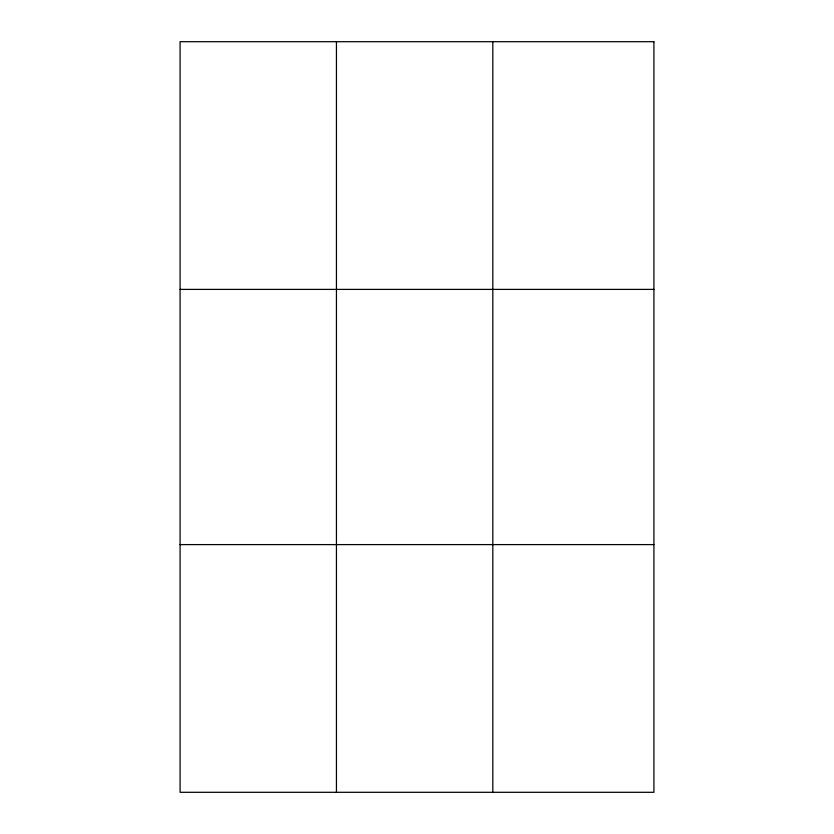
<?xml version="1.0" encoding="UTF-8"?>
<svg xmlns="http://www.w3.org/2000/svg" width="834" height="834" viewBox="0 0 834 834"><rect width="100%" height="100%" fill="white"/><g stroke="black" fill="none" stroke-linecap="round" stroke-linejoin="round"><path stroke-width="1.25" d="M336.446 792.3L336.446 41.7M492.811 792.3L492.811 41.7M180.081 289.398L653.919 289.398M180.081 544.602L653.919 544.602M653.919 41.7L653.919 792.3L180.081 792.3L180.081 41.7L653.919 41.7"/></g></svg>
